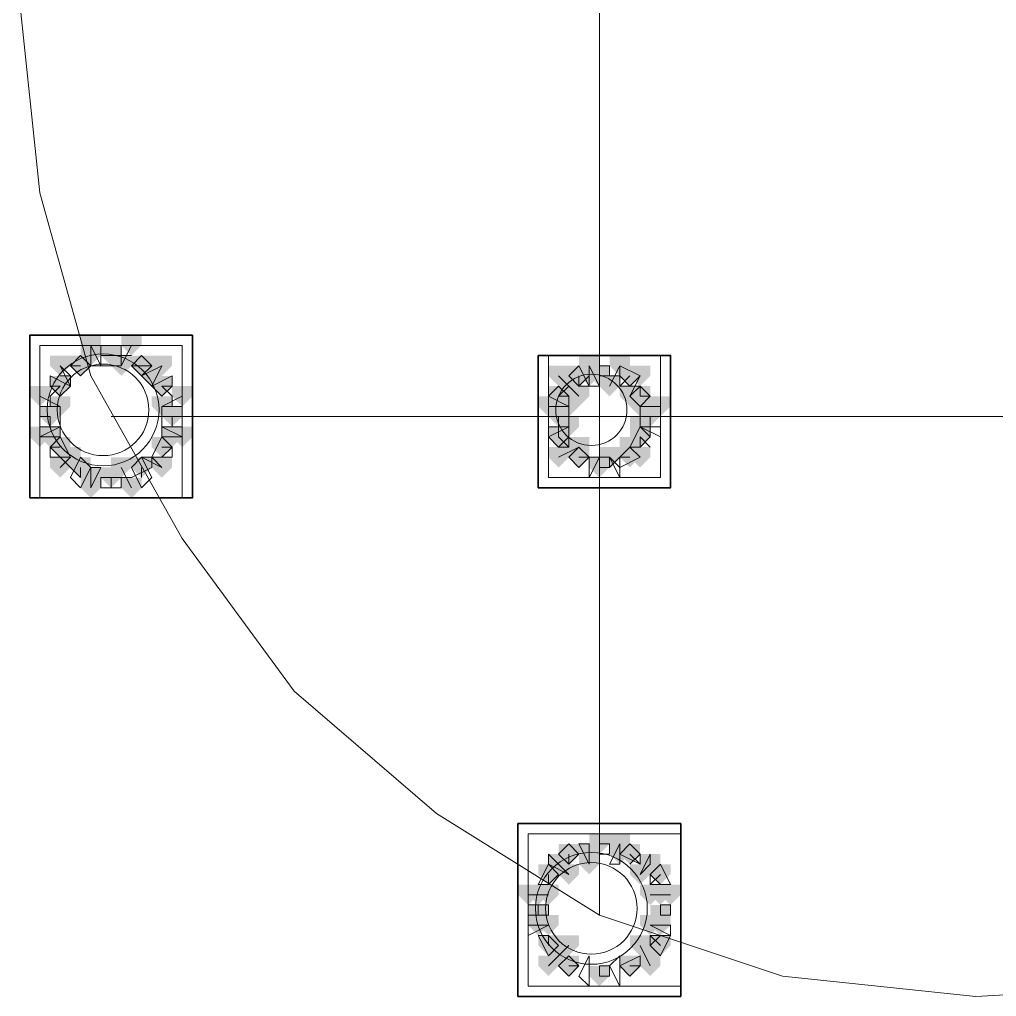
# Model space of a CAD drawing. Header units: millimetres. Extents: x 2315 to 4619, y 1334 to 1897.
# Drawn here: x 4194.02 to 4199.89, y 1548.72 to 1554.59 of the extents above; entities that cross this region are included whole.
import ezdxf

# ---------------------------------------------------------------- set-up
doc = ezdxf.new("R2010")
doc.units = ezdxf.units.MM
for name, color, linetype, true_color in [('PDF_10', 7, 'Continuous', 0x00b85c), ('PDF_AXIS', 7, 'Continuous', 0x00b85c), ('PDF_柱构件', 7, 'Continuous', 0x00b85c), ('PDF_转运站初步方案', 7, 'Continuous', 0x00b85c)]:
    doc.layers.add(name, color=color, linetype=linetype, true_color=true_color)
doc.layers.add('PDF_中心线层', color=1, linetype='Continuous')
doc.layers.add('PDF_粗实线层', color=7, linetype='Continuous')

msp = doc.modelspace()

# ---------------------------------------------------------------- hatches: boundary and pattern name
at = {"layer": 'PDF_10', "transparency": 33554559}
for points in [[(4194.5724, 1552.6298), (4194.5113, 1552.6298), (4194.5113, 1552.5687), (4194.5724, 1552.5076), (4194.6335, 1552.5687), (4194.6335, 1552.6298)], [(4194.5724, 1552.6298), (4194.5113, 1552.6298), (4194.5113, 1552.5687), (4194.5724, 1552.5076), (4194.6335, 1552.5687), (4194.6335, 1552.6298)], [(4194.5724, 1552.6298), (4194.5113, 1552.6298), (4194.5113, 1552.5687), (4194.5724, 1552.5076), (4194.6335, 1552.5687), (4194.6335, 1552.6298)], [(4194.3891, 1552.5687), (4194.3281, 1552.5687), (4194.3281, 1552.5076), (4194.3891, 1552.4466), (4194.4502, 1552.5076), (4194.4502, 1552.5687)], [(4194.3891, 1552.5687), (4194.3281, 1552.5687), (4194.3281, 1552.5076), (4194.3891, 1552.4466), (4194.4502, 1552.5076), (4194.4502, 1552.5687)], [(4194.3891, 1552.5687), (4194.3281, 1552.5687), (4194.3281, 1552.5076), (4194.3891, 1552.4466), (4194.4502, 1552.5076), (4194.4502, 1552.5687)], [(4194.7556, 1552.5687), (4194.6946, 1552.5687), (4194.6946, 1552.5076), (4194.7556, 1552.4466), (4194.8167, 1552.5076), (4194.8167, 1552.5687)], [(4194.7556, 1552.5687), (4194.6946, 1552.5687), (4194.6946, 1552.5076), (4194.7556, 1552.4466), (4194.8167, 1552.5076), (4194.8167, 1552.5687)], [(4194.7556, 1552.5687), (4194.6946, 1552.5687), (4194.6946, 1552.5076), (4194.7556, 1552.4466), (4194.8167, 1552.5076), (4194.8167, 1552.5687)], [(4197.3821, 1552.5076), (4197.321, 1552.5076), (4197.321, 1552.4466), (4197.3821, 1552.3855), (4197.4432, 1552.4466), (4197.4432, 1552.5076)], [(4197.3821, 1552.5076), (4197.321, 1552.5076), (4197.321, 1552.4466), (4197.3821, 1552.3855), (4197.4432, 1552.4466), (4197.4432, 1552.5076)], [(4197.5043, 1552.5076), (4197.4432, 1552.5076), (4197.4432, 1552.4466), (4197.5043, 1552.3855), (4197.5654, 1552.4466), (4197.5654, 1552.5076)], [(4197.5043, 1552.5076), (4197.4432, 1552.5076), (4197.4432, 1552.4466), (4197.5043, 1552.3855), (4197.5654, 1552.4466), (4197.5654, 1552.5076)], [(4197.6875, 1552.5076), (4197.6264, 1552.5076), (4197.6264, 1552.4466), (4197.6875, 1552.3855), (4197.7486, 1552.4466), (4197.7486, 1552.5076)], [(4197.6875, 1552.5076), (4197.6264, 1552.5076), (4197.6264, 1552.4466), (4197.6875, 1552.3855), (4197.7486, 1552.4466), (4197.7486, 1552.5076)], [(4194.267, 1552.4466), (4194.2059, 1552.4466), (4194.2059, 1552.3855), (4194.267, 1552.3244), (4194.3281, 1552.3855), (4194.3281, 1552.4466)], [(4194.267, 1552.4466), (4194.2059, 1552.4466), (4194.2059, 1552.3855), (4194.267, 1552.3244), (4194.3281, 1552.3855), (4194.3281, 1552.4466)], [(4194.8778, 1552.4466), (4194.8167, 1552.4466), (4194.8167, 1552.3855), (4194.8778, 1552.3244), (4194.9389, 1552.3855), (4194.9389, 1552.4466)], [(4194.8778, 1552.4466), (4194.8167, 1552.4466), (4194.8167, 1552.3855), (4194.8778, 1552.3244), (4194.9389, 1552.3855), (4194.9389, 1552.4466)], [(4197.26, 1552.3855), (4197.1989, 1552.3855), (4197.1989, 1552.3244), (4197.26, 1552.2633), (4197.321, 1552.3244), (4197.321, 1552.3855)], [(4197.26, 1552.3855), (4197.1989, 1552.3855), (4197.1989, 1552.3244), (4197.26, 1552.2633), (4197.321, 1552.3244), (4197.321, 1552.3855)], [(4197.7486, 1552.3855), (4197.6875, 1552.3855), (4197.6875, 1552.3244), (4197.7486, 1552.2633), (4197.8097, 1552.3244), (4197.8097, 1552.3855)], [(4197.7486, 1552.3855), (4197.6875, 1552.3855), (4197.6875, 1552.3244), (4197.7486, 1552.2633), (4197.8097, 1552.3244), (4197.8097, 1552.3855)], [(4194.2059, 1552.2633), (4194.1448, 1552.2633), (4194.1448, 1552.2022), (4194.2059, 1552.1412), (4194.267, 1552.2022), (4194.267, 1552.2633)], [(4194.2059, 1552.2633), (4194.1448, 1552.2633), (4194.1448, 1552.2022), (4194.2059, 1552.1412), (4194.267, 1552.2022), (4194.267, 1552.2633)], [(4194.9389, 1552.2633), (4194.8778, 1552.2633), (4194.8778, 1552.2022), (4194.9389, 1552.1412), (4195, 1552.2022), (4195, 1552.2633)], [(4194.9389, 1552.2633), (4194.8778, 1552.2633), (4194.8778, 1552.2022), (4194.9389, 1552.1412), (4195, 1552.2022), (4195, 1552.2633)], [(4194.9389, 1552.2633), (4194.8778, 1552.2633), (4194.8778, 1552.2022), (4194.9389, 1552.1412), (4195, 1552.2022), (4195, 1552.2633)], [(4197.26, 1552.2633), (4197.1989, 1552.2633), (4197.1989, 1552.2022), (4197.26, 1552.1412), (4197.321, 1552.2022), (4197.321, 1552.2633)], [(4197.26, 1552.2633), (4197.1989, 1552.2633), (4197.1989, 1552.2022), (4197.26, 1552.1412), (4197.321, 1552.2022), (4197.321, 1552.2633)], [(4197.8097, 1552.2633), (4197.7486, 1552.2633), (4197.7486, 1552.2022), (4197.8097, 1552.1412), (4197.8708, 1552.2022), (4197.8708, 1552.2633)], [(4197.8097, 1552.2633), (4197.7486, 1552.2633), (4197.7486, 1552.2022), (4197.8097, 1552.1412), (4197.8708, 1552.2022), (4197.8708, 1552.2633)], [(4197.26, 1552.1412), (4197.1989, 1552.1412), (4197.1989, 1552.0801), (4197.26, 1552.019), (4197.321, 1552.0801), (4197.321, 1552.1412)], [(4197.26, 1552.1412), (4197.1989, 1552.1412), (4197.1989, 1552.0801), (4197.26, 1552.019), (4197.321, 1552.0801), (4197.321, 1552.1412)], [(4197.7486, 1552.1412), (4197.6875, 1552.1412), (4197.6875, 1552.0801), (4197.7486, 1552.019), (4197.8097, 1552.0801), (4197.8097, 1552.1412)], [(4197.7486, 1552.1412), (4197.6875, 1552.1412), (4197.6875, 1552.0801), (4197.7486, 1552.019), (4197.8097, 1552.0801), (4197.8097, 1552.1412)], [(4194.267, 1552.0801), (4194.2059, 1552.0801), (4194.2059, 1552.019), (4194.267, 1551.9579), (4194.3281, 1552.019), (4194.3281, 1552.0801)], [(4194.267, 1552.0801), (4194.2059, 1552.0801), (4194.2059, 1552.019), (4194.267, 1551.9579), (4194.3281, 1552.019), (4194.3281, 1552.0801)], [(4194.8778, 1552.0801), (4194.8167, 1552.0801), (4194.8167, 1552.019), (4194.8778, 1551.9579), (4194.9389, 1552.019), (4194.9389, 1552.0801)], [(4194.8778, 1552.0801), (4194.8167, 1552.0801), (4194.8167, 1552.019), (4194.8778, 1551.9579), (4194.9389, 1552.019), (4194.9389, 1552.0801)], [(4197.3821, 1552.019), (4197.321, 1552.019), (4197.321, 1551.9579), (4197.3821, 1551.8968), (4197.4432, 1551.9579), (4197.4432, 1552.019)], [(4197.3821, 1552.019), (4197.321, 1552.019), (4197.321, 1551.9579), (4197.3821, 1551.8968), (4197.4432, 1551.9579), (4197.4432, 1552.019)], [(4197.3821, 1552.019), (4197.321, 1552.019), (4197.321, 1551.9579), (4197.3821, 1551.8968), (4197.4432, 1551.9579), (4197.4432, 1552.019)], [(4197.6875, 1552.019), (4197.6264, 1552.019), (4197.6264, 1551.9579), (4197.6875, 1551.8968), (4197.7486, 1551.9579), (4197.7486, 1552.019)], [(4197.6875, 1552.019), (4197.6264, 1552.019), (4197.6264, 1551.9579), (4197.6875, 1551.8968), (4197.7486, 1551.9579), (4197.7486, 1552.019)], [(4194.3891, 1551.9579), (4194.3281, 1551.9579), (4194.3281, 1551.8968), (4194.3891, 1551.8357), (4194.4502, 1551.8968), (4194.4502, 1551.9579)], [(4194.3891, 1551.9579), (4194.3281, 1551.9579), (4194.3281, 1551.8968), (4194.3891, 1551.8357), (4194.4502, 1551.8968), (4194.4502, 1551.9579)], [(4194.7556, 1551.9579), (4194.6946, 1551.9579), (4194.6946, 1551.8968), (4194.7556, 1551.8357), (4194.8167, 1551.8968), (4194.8167, 1551.9579)], [(4194.7556, 1551.9579), (4194.6946, 1551.9579), (4194.6946, 1551.8968), (4194.7556, 1551.8357), (4194.8167, 1551.8968), (4194.8167, 1551.9579)], [(4197.5043, 1551.9579), (4197.4432, 1551.9579), (4197.4432, 1551.8968), (4197.5043, 1551.8357), (4197.5654, 1551.8968), (4197.5654, 1551.9579)], [(4197.5043, 1551.9579), (4197.4432, 1551.9579), (4197.4432, 1551.8968), (4197.5043, 1551.8357), (4197.5654, 1551.8968), (4197.5654, 1551.9579)], [(4194.5724, 1551.8968), (4194.5113, 1551.8968), (4194.5113, 1551.8357), (4194.5724, 1551.7747), (4194.6335, 1551.8357), (4194.6335, 1551.8968)], [(4194.5724, 1551.8968), (4194.5113, 1551.8968), (4194.5113, 1551.8357), (4194.5724, 1551.7747), (4194.6335, 1551.8357), (4194.6335, 1551.8968)], [(4197.5043, 1549.6979), (4197.4432, 1549.6979), (4197.4432, 1549.6368), (4197.5043, 1549.5757), (4197.5654, 1549.6368), (4197.5654, 1549.6979)], [(4197.5043, 1549.6979), (4197.4432, 1549.6979), (4197.4432, 1549.6368), (4197.5043, 1549.5757), (4197.5654, 1549.6368), (4197.5654, 1549.6979)], [(4197.321, 1549.6368), (4197.26, 1549.6368), (4197.26, 1549.5757), (4197.321, 1549.5147), (4197.3821, 1549.5757), (4197.3821, 1549.6368)], [(4197.321, 1549.6368), (4197.26, 1549.6368), (4197.26, 1549.5757), (4197.321, 1549.5147), (4197.3821, 1549.5757), (4197.3821, 1549.6368)], [(4197.6875, 1549.6368), (4197.6264, 1549.6368), (4197.6264, 1549.5757), (4197.6875, 1549.5147), (4197.7486, 1549.5757), (4197.7486, 1549.6368)], [(4197.6875, 1549.6368), (4197.6264, 1549.6368), (4197.6264, 1549.5757), (4197.6875, 1549.5147), (4197.7486, 1549.5757), (4197.7486, 1549.6368)], [(4197.1989, 1549.5147), (4197.1378, 1549.5147), (4197.1378, 1549.4536), (4197.1989, 1549.3925), (4197.26, 1549.4536), (4197.26, 1549.5147)], [(4197.1989, 1549.5147), (4197.1378, 1549.5147), (4197.1378, 1549.4536), (4197.1989, 1549.3925), (4197.26, 1549.4536), (4197.26, 1549.5147)], [(4197.8708, 1549.5147), (4197.8097, 1549.5147), (4197.8097, 1549.4536), (4197.8708, 1549.3925), (4197.9318, 1549.4536), (4197.9318, 1549.5147)], [(4197.8708, 1549.5147), (4197.8097, 1549.5147), (4197.8097, 1549.4536), (4197.8708, 1549.3925), (4197.9318, 1549.4536), (4197.9318, 1549.5147)], [(4197.1378, 1549.2703), (4197.0767, 1549.2703), (4197.0767, 1549.2093), (4197.1378, 1549.1482), (4197.1989, 1549.2093), (4197.1989, 1549.2703)], [(4197.1378, 1549.2703), (4197.0767, 1549.2703), (4197.0767, 1549.2093), (4197.1378, 1549.1482), (4197.1989, 1549.2093), (4197.1989, 1549.2703)], [(4197.8708, 1549.2703), (4197.8097, 1549.2703), (4197.8097, 1549.2093), (4197.8708, 1549.1482), (4197.9318, 1549.2093), (4197.9318, 1549.2703)], [(4197.8708, 1549.2703), (4197.8097, 1549.2703), (4197.8097, 1549.2093), (4197.8708, 1549.1482), (4197.9318, 1549.2093), (4197.9318, 1549.2703)], [(4197.1989, 1549.0871), (4197.1378, 1549.0871), (4197.1378, 1549.026), (4197.1989, 1548.9649), (4197.26, 1549.026), (4197.26, 1549.0871)], [(4197.1989, 1549.0871), (4197.1378, 1549.0871), (4197.1378, 1549.026), (4197.1989, 1548.9649), (4197.26, 1549.026), (4197.26, 1549.0871)], [(4197.8708, 1549.0871), (4197.8097, 1549.0871), (4197.8097, 1549.026), (4197.8708, 1548.9649), (4197.9318, 1549.026), (4197.9318, 1549.0871)], [(4197.8708, 1549.0871), (4197.8097, 1549.0871), (4197.8097, 1549.026), (4197.8708, 1548.9649), (4197.9318, 1549.026), (4197.9318, 1549.0871)], [(4197.321, 1548.9649), (4197.26, 1548.9649), (4197.26, 1548.9039), (4197.321, 1548.8428), (4197.3821, 1548.9039), (4197.3821, 1548.9649)], [(4197.321, 1548.9649), (4197.26, 1548.9649), (4197.26, 1548.9039), (4197.321, 1548.8428), (4197.3821, 1548.9039), (4197.3821, 1548.9649)], [(4197.321, 1548.9649), (4197.26, 1548.9649), (4197.26, 1548.9039), (4197.321, 1548.8428), (4197.3821, 1548.9039), (4197.3821, 1548.9649)], [(4197.6875, 1548.9649), (4197.6264, 1548.9649), (4197.6264, 1548.9039), (4197.6875, 1548.8428), (4197.7486, 1548.9039), (4197.7486, 1548.9649)], [(4197.6875, 1548.9649), (4197.6264, 1548.9649), (4197.6264, 1548.9039), (4197.6875, 1548.8428), (4197.7486, 1548.9039), (4197.7486, 1548.9649)], [(4197.5043, 1548.9039), (4197.4432, 1548.9039), (4197.4432, 1548.8428), (4197.5043, 1548.7817), (4197.5654, 1548.8428), (4197.5654, 1548.9039)], [(4197.5043, 1548.9039), (4197.4432, 1548.9039), (4197.4432, 1548.8428), (4197.5043, 1548.7817), (4197.5654, 1548.8428), (4197.5654, 1548.9039)]]:
    msp.add_hatch(color=256, dxfattribs=at).paths.add_polyline_path(points)
at = {"layer": 'PDF_柱构件', "transparency": 33554559}
for points in [[(4194.4502, 1552.6909), (4194.3891, 1552.6909), (4194.3891, 1552.6298), (4194.4502, 1552.5687), (4194.5113, 1552.6298), (4194.5113, 1552.6909)], [(4194.6946, 1552.6909), (4194.6335, 1552.6909), (4194.6335, 1552.6298), (4194.6946, 1552.5687), (4194.7556, 1552.6298), (4194.7556, 1552.6909)], [(4194.4502, 1552.6298), (4194.3891, 1552.6298), (4194.3891, 1552.5687), (4194.4502, 1552.5076), (4194.5113, 1552.5687), (4194.5113, 1552.6298)], [(4194.267, 1552.5687), (4194.2059, 1552.5687), (4194.2059, 1552.5076), (4194.267, 1552.4466), (4194.3281, 1552.5076), (4194.3281, 1552.5687)], [(4194.6335, 1552.5687), (4194.5724, 1552.5687), (4194.5724, 1552.5076), (4194.6335, 1552.4466), (4194.6946, 1552.5076), (4194.6946, 1552.5687)], [(4194.8778, 1552.5687), (4194.8167, 1552.5687), (4194.8167, 1552.5076), (4194.8778, 1552.4466), (4194.9389, 1552.5076), (4194.9389, 1552.5687)], [(4197.4432, 1552.5687), (4197.3821, 1552.5687), (4197.3821, 1552.5076), (4197.4432, 1552.4466), (4197.5043, 1552.5076), (4197.5043, 1552.5687)], [(4197.6264, 1552.5687), (4197.5654, 1552.5687), (4197.5654, 1552.5076), (4197.6264, 1552.4466), (4197.6875, 1552.5076), (4197.6875, 1552.5687)], [(4194.8167, 1552.5076), (4194.7556, 1552.5076), (4194.7556, 1552.4466), (4194.8167, 1552.3855), (4194.8778, 1552.4466), (4194.8778, 1552.5076)], [(4197.26, 1552.5076), (4197.1989, 1552.5076), (4197.1989, 1552.4466), (4197.26, 1552.3855), (4197.321, 1552.4466), (4197.321, 1552.5076)], [(4197.4432, 1552.5076), (4197.3821, 1552.5076), (4197.3821, 1552.4466), (4197.4432, 1552.3855), (4197.5043, 1552.4466), (4197.5043, 1552.5076)], [(4197.7486, 1552.5076), (4197.6875, 1552.5076), (4197.6875, 1552.4466), (4197.7486, 1552.3855), (4197.8097, 1552.4466), (4197.8097, 1552.5076)], [(4197.321, 1552.4466), (4197.26, 1552.4466), (4197.26, 1552.3855), (4197.321, 1552.3244), (4197.3821, 1552.3855), (4197.3821, 1552.4466)], [(4197.5654, 1552.4466), (4197.5043, 1552.4466), (4197.5043, 1552.3855), (4197.5654, 1552.3244), (4197.6264, 1552.3855), (4197.6264, 1552.4466)], [(4194.1448, 1552.3855), (4194.0837, 1552.3855), (4194.0837, 1552.3244), (4194.1448, 1552.2633), (4194.2059, 1552.3244), (4194.2059, 1552.3855)], [(4195, 1552.3855), (4194.9389, 1552.3855), (4194.9389, 1552.3244), (4195, 1552.2633), (4195.061, 1552.3244), (4195.061, 1552.3855)], [(4197.3821, 1552.3855), (4197.321, 1552.3855), (4197.321, 1552.3244), (4197.3821, 1552.2633), (4197.4432, 1552.3244), (4197.4432, 1552.3855)], [(4197.6875, 1552.3855), (4197.6264, 1552.3855), (4197.6264, 1552.3244), (4197.6875, 1552.2633), (4197.7486, 1552.3244), (4197.7486, 1552.3855)], [(4194.267, 1552.3244), (4194.2059, 1552.3244), (4194.2059, 1552.2633), (4194.267, 1552.2022), (4194.3281, 1552.2633), (4194.3281, 1552.3244)], [(4194.8778, 1552.3244), (4194.8167, 1552.3244), (4194.8167, 1552.2633), (4194.8778, 1552.2022), (4194.9389, 1552.2633), (4194.9389, 1552.3244)], [(4197.1989, 1552.3244), (4197.1378, 1552.3244), (4197.1378, 1552.2633), (4197.1989, 1552.2022), (4197.26, 1552.2633), (4197.26, 1552.3244)], [(4197.26, 1552.3244), (4197.1989, 1552.3244), (4197.1989, 1552.2633), (4197.26, 1552.2022), (4197.321, 1552.2633), (4197.321, 1552.3244)], [(4197.321, 1552.3244), (4197.26, 1552.3244), (4197.26, 1552.2633), (4197.321, 1552.2022), (4197.3821, 1552.2633), (4197.3821, 1552.3244)], [(4197.7486, 1552.3244), (4197.6875, 1552.3244), (4197.6875, 1552.2633), (4197.7486, 1552.2022), (4197.8097, 1552.2633), (4197.8097, 1552.3244)], [(4197.8097, 1552.3244), (4197.7486, 1552.3244), (4197.7486, 1552.2633), (4197.8097, 1552.2022), (4197.8708, 1552.2633), (4197.8708, 1552.3244)], [(4197.8708, 1552.3244), (4197.8097, 1552.3244), (4197.8097, 1552.2633), (4197.8708, 1552.2022), (4197.9318, 1552.2633), (4197.9318, 1552.3244)], [(4197.321, 1552.2022), (4197.26, 1552.2022), (4197.26, 1552.1412), (4197.321, 1552.0801), (4197.3821, 1552.1412), (4197.3821, 1552.2022)], [(4197.7486, 1552.2022), (4197.6875, 1552.2022), (4197.6875, 1552.1412), (4197.7486, 1552.0801), (4197.8097, 1552.1412), (4197.8097, 1552.2022)], [(4194.1448, 1552.1412), (4194.0837, 1552.1412), (4194.0837, 1552.0801), (4194.1448, 1552.019), (4194.2059, 1552.0801), (4194.2059, 1552.1412)], [(4194.2059, 1552.1412), (4194.1448, 1552.1412), (4194.1448, 1552.0801), (4194.2059, 1552.019), (4194.267, 1552.0801), (4194.267, 1552.1412)], [(4194.9389, 1552.1412), (4194.8778, 1552.1412), (4194.8778, 1552.0801), (4194.9389, 1552.019), (4195, 1552.0801), (4195, 1552.1412)], [(4195, 1552.1412), (4194.9389, 1552.1412), (4194.9389, 1552.0801), (4195, 1552.019), (4195.061, 1552.0801), (4195.061, 1552.1412)], [(4197.321, 1552.0801), (4197.26, 1552.0801), (4197.26, 1552.019), (4197.321, 1551.9579), (4197.3821, 1552.019), (4197.3821, 1552.0801)], [(4197.3821, 1552.0801), (4197.321, 1552.0801), (4197.321, 1552.019), (4197.3821, 1551.9579), (4197.4432, 1552.019), (4197.4432, 1552.0801)], [(4197.6875, 1552.0801), (4197.6264, 1552.0801), (4197.6264, 1552.019), (4197.6875, 1551.9579), (4197.7486, 1552.019), (4197.7486, 1552.0801)], [(4194.3281, 1552.019), (4194.267, 1552.019), (4194.267, 1551.9579), (4194.3281, 1551.8968), (4194.3891, 1551.9579), (4194.3891, 1552.019)], [(4197.26, 1552.019), (4197.1989, 1552.019), (4197.1989, 1551.9579), (4197.26, 1551.8968), (4197.321, 1551.9579), (4197.321, 1552.019)], [(4197.5654, 1552.019), (4197.5043, 1552.019), (4197.5043, 1551.9579), (4197.5654, 1551.8968), (4197.6264, 1551.9579), (4197.6264, 1552.019)], [(4197.7486, 1552.019), (4197.6875, 1552.019), (4197.6875, 1551.9579), (4197.7486, 1551.8968), (4197.8097, 1551.9579), (4197.8097, 1552.019)], [(4194.267, 1551.9579), (4194.2059, 1551.9579), (4194.2059, 1551.8968), (4194.267, 1551.8357), (4194.3281, 1551.8968), (4194.3281, 1551.9579)], [(4194.6335, 1551.9579), (4194.5724, 1551.9579), (4194.5724, 1551.8968), (4194.6335, 1551.8357), (4194.6946, 1551.8968), (4194.6946, 1551.9579)], [(4194.8778, 1551.9579), (4194.8167, 1551.9579), (4194.8167, 1551.8968), (4194.8778, 1551.8357), (4194.9389, 1551.8968), (4194.9389, 1551.9579)], [(4194.4502, 1551.8968), (4194.3891, 1551.8968), (4194.3891, 1551.8357), (4194.4502, 1551.7747), (4194.5113, 1551.8357), (4194.5113, 1551.8968)], [(4194.4502, 1551.8357), (4194.3891, 1551.8357), (4194.3891, 1551.7747), (4194.4502, 1551.7136), (4194.5113, 1551.7747), (4194.5113, 1551.8357)], [(4194.6946, 1551.8357), (4194.6335, 1551.8357), (4194.6335, 1551.7747), (4194.6946, 1551.7136), (4194.7556, 1551.7747), (4194.7556, 1551.8357)], [(4197.6264, 1549.6979), (4197.5654, 1549.6979), (4197.5654, 1549.6368), (4197.6264, 1549.5757), (4197.6875, 1549.6368), (4197.6875, 1549.6979)], [(4197.4432, 1549.6368), (4197.3821, 1549.6368), (4197.3821, 1549.5757), (4197.4432, 1549.5147), (4197.5043, 1549.5757), (4197.5043, 1549.6368)], [(4197.6264, 1549.6368), (4197.5654, 1549.6368), (4197.5654, 1549.5757), (4197.6264, 1549.5147), (4197.6875, 1549.5757), (4197.6875, 1549.6368)], [(4197.26, 1549.5757), (4197.1989, 1549.5757), (4197.1989, 1549.5147), (4197.26, 1549.4536), (4197.321, 1549.5147), (4197.321, 1549.5757)], [(4197.4432, 1549.5757), (4197.3821, 1549.5757), (4197.3821, 1549.5147), (4197.4432, 1549.4536), (4197.5043, 1549.5147), (4197.5043, 1549.5757)], [(4197.8097, 1549.5757), (4197.7486, 1549.5757), (4197.7486, 1549.5147), (4197.8097, 1549.4536), (4197.8708, 1549.5147), (4197.8708, 1549.5757)], [(4197.321, 1549.5147), (4197.26, 1549.5147), (4197.26, 1549.4536), (4197.321, 1549.3925), (4197.3821, 1549.4536), (4197.3821, 1549.5147)], [(4197.7486, 1549.5147), (4197.6875, 1549.5147), (4197.6875, 1549.4536), (4197.7486, 1549.3925), (4197.8097, 1549.4536), (4197.8097, 1549.5147)], [(4197.0767, 1549.3925), (4197.0156, 1549.3925), (4197.0156, 1549.3314), (4197.0767, 1549.2703), (4197.1378, 1549.3314), (4197.1378, 1549.3925)], [(4197.1378, 1549.3925), (4197.0767, 1549.3925), (4197.0767, 1549.3314), (4197.1378, 1549.2703), (4197.1989, 1549.3314), (4197.1989, 1549.3925)], [(4197.1989, 1549.3925), (4197.1378, 1549.3925), (4197.1378, 1549.3314), (4197.1989, 1549.2703), (4197.26, 1549.3314), (4197.26, 1549.3925)], [(4197.8097, 1549.3925), (4197.7486, 1549.3925), (4197.7486, 1549.3314), (4197.8097, 1549.2703), (4197.8708, 1549.3314), (4197.8708, 1549.3925)], [(4197.8708, 1549.3925), (4197.8097, 1549.3925), (4197.8097, 1549.3314), (4197.8708, 1549.2703), (4197.9318, 1549.3314), (4197.9318, 1549.3925)], [(4197.9318, 1549.3925), (4197.8708, 1549.3925), (4197.8708, 1549.3314), (4197.9318, 1549.2703), (4197.9929, 1549.3314), (4197.9929, 1549.3925)], [(4197.1378, 1549.2093), (4197.0767, 1549.2093), (4197.0767, 1549.1482), (4197.1378, 1549.0871), (4197.1989, 1549.1482), (4197.1989, 1549.2093)], [(4197.1989, 1549.2093), (4197.1378, 1549.2093), (4197.1378, 1549.1482), (4197.1989, 1549.0871), (4197.26, 1549.1482), (4197.26, 1549.2093)], [(4197.8097, 1549.2093), (4197.7486, 1549.2093), (4197.7486, 1549.1482), (4197.8097, 1549.0871), (4197.8708, 1549.1482), (4197.8708, 1549.2093)], [(4197.8708, 1549.2093), (4197.8097, 1549.2093), (4197.8097, 1549.1482), (4197.8708, 1549.0871), (4197.9318, 1549.1482), (4197.9318, 1549.2093)], [(4197.321, 1549.0871), (4197.26, 1549.0871), (4197.26, 1549.026), (4197.321, 1548.9649), (4197.3821, 1549.026), (4197.3821, 1549.0871)], [(4197.7486, 1549.0871), (4197.6875, 1549.0871), (4197.6875, 1549.026), (4197.7486, 1548.9649), (4197.8097, 1549.026), (4197.8097, 1549.0871)], [(4197.26, 1549.026), (4197.1989, 1549.026), (4197.1989, 1548.9649), (4197.26, 1548.9039), (4197.321, 1548.9649), (4197.321, 1549.026)], [(4197.8097, 1549.026), (4197.7486, 1549.026), (4197.7486, 1548.9649), (4197.8097, 1548.9039), (4197.8708, 1548.9649), (4197.8708, 1549.026)], [(4197.1989, 1548.9649), (4197.1378, 1548.9649), (4197.1378, 1548.9039), (4197.1989, 1548.8428), (4197.26, 1548.9039), (4197.26, 1548.9649)], [(4197.8097, 1548.9649), (4197.7486, 1548.9649), (4197.7486, 1548.9039), (4197.8097, 1548.8428), (4197.8708, 1548.9039), (4197.8708, 1548.9649)]]:
    msp.add_hatch(color=256, dxfattribs=at).paths.add_polyline_path(points)
at = {"layer": 'PDF_转运站初步方案', "transparency": 33554559}
for points in [[(4194.5724, 1552.6298), (4194.5113, 1552.6298), (4194.5113, 1552.5687), (4194.5724, 1552.5076), (4194.6335, 1552.5687), (4194.6335, 1552.6298)], [(4194.5724, 1552.6298), (4194.5113, 1552.6298), (4194.5113, 1552.5687), (4194.5724, 1552.5076), (4194.6335, 1552.5687), (4194.6335, 1552.6298)], [(4194.3891, 1552.5687), (4194.3281, 1552.5687), (4194.3281, 1552.5076), (4194.3891, 1552.4466), (4194.4502, 1552.5076), (4194.4502, 1552.5687)], [(4194.3891, 1552.5687), (4194.3281, 1552.5687), (4194.3281, 1552.5076), (4194.3891, 1552.4466), (4194.4502, 1552.5076), (4194.4502, 1552.5687)], [(4194.7556, 1552.5687), (4194.6946, 1552.5687), (4194.6946, 1552.5076), (4194.7556, 1552.4466), (4194.8167, 1552.5076), (4194.8167, 1552.5687)], [(4194.7556, 1552.5687), (4194.6946, 1552.5687), (4194.6946, 1552.5076), (4194.7556, 1552.4466), (4194.8167, 1552.5076), (4194.8167, 1552.5687)], [(4197.3821, 1552.5076), (4197.321, 1552.5076), (4197.321, 1552.4466), (4197.3821, 1552.3855), (4197.4432, 1552.4466), (4197.4432, 1552.5076)], [(4197.3821, 1552.5076), (4197.321, 1552.5076), (4197.321, 1552.4466), (4197.3821, 1552.3855), (4197.4432, 1552.4466), (4197.4432, 1552.5076)], [(4197.5043, 1552.5076), (4197.4432, 1552.5076), (4197.4432, 1552.4466), (4197.5043, 1552.3855), (4197.5654, 1552.4466), (4197.5654, 1552.5076)], [(4197.5043, 1552.5076), (4197.4432, 1552.5076), (4197.4432, 1552.4466), (4197.5043, 1552.3855), (4197.5654, 1552.4466), (4197.5654, 1552.5076)], [(4197.6875, 1552.5076), (4197.6264, 1552.5076), (4197.6264, 1552.4466), (4197.6875, 1552.3855), (4197.7486, 1552.4466), (4197.7486, 1552.5076)], [(4197.6875, 1552.5076), (4197.6264, 1552.5076), (4197.6264, 1552.4466), (4197.6875, 1552.3855), (4197.7486, 1552.4466), (4197.7486, 1552.5076)], [(4194.267, 1552.4466), (4194.2059, 1552.4466), (4194.2059, 1552.3855), (4194.267, 1552.3244), (4194.3281, 1552.3855), (4194.3281, 1552.4466)], [(4194.267, 1552.4466), (4194.2059, 1552.4466), (4194.2059, 1552.3855), (4194.267, 1552.3244), (4194.3281, 1552.3855), (4194.3281, 1552.4466)], [(4194.8778, 1552.4466), (4194.8167, 1552.4466), (4194.8167, 1552.3855), (4194.8778, 1552.3244), (4194.9389, 1552.3855), (4194.9389, 1552.4466)], [(4194.8778, 1552.4466), (4194.8167, 1552.4466), (4194.8167, 1552.3855), (4194.8778, 1552.3244), (4194.9389, 1552.3855), (4194.9389, 1552.4466)], [(4197.26, 1552.3855), (4197.1989, 1552.3855), (4197.1989, 1552.3244), (4197.26, 1552.2633), (4197.321, 1552.3244), (4197.321, 1552.3855)], [(4197.26, 1552.3855), (4197.1989, 1552.3855), (4197.1989, 1552.3244), (4197.26, 1552.2633), (4197.321, 1552.3244), (4197.321, 1552.3855)], [(4197.7486, 1552.3855), (4197.6875, 1552.3855), (4197.6875, 1552.3244), (4197.7486, 1552.2633), (4197.8097, 1552.3244), (4197.8097, 1552.3855)], [(4197.7486, 1552.3855), (4197.6875, 1552.3855), (4197.6875, 1552.3244), (4197.7486, 1552.2633), (4197.8097, 1552.3244), (4197.8097, 1552.3855)], [(4194.2059, 1552.2633), (4194.1448, 1552.2633), (4194.1448, 1552.2022), (4194.2059, 1552.1412), (4194.267, 1552.2022), (4194.267, 1552.2633)], [(4194.2059, 1552.2633), (4194.1448, 1552.2633), (4194.1448, 1552.2022), (4194.2059, 1552.1412), (4194.267, 1552.2022), (4194.267, 1552.2633)], [(4194.9389, 1552.2633), (4194.8778, 1552.2633), (4194.8778, 1552.2022), (4194.9389, 1552.1412), (4195, 1552.2022), (4195, 1552.2633)], [(4194.9389, 1552.2633), (4194.8778, 1552.2633), (4194.8778, 1552.2022), (4194.9389, 1552.1412), (4195, 1552.2022), (4195, 1552.2633)], [(4197.26, 1552.2633), (4197.1989, 1552.2633), (4197.1989, 1552.2022), (4197.26, 1552.1412), (4197.321, 1552.2022), (4197.321, 1552.2633)], [(4197.26, 1552.2633), (4197.1989, 1552.2633), (4197.1989, 1552.2022), (4197.26, 1552.1412), (4197.321, 1552.2022), (4197.321, 1552.2633)], [(4197.8097, 1552.2633), (4197.7486, 1552.2633), (4197.7486, 1552.2022), (4197.8097, 1552.1412), (4197.8708, 1552.2022), (4197.8708, 1552.2633)], [(4197.8097, 1552.2633), (4197.7486, 1552.2633), (4197.7486, 1552.2022), (4197.8097, 1552.1412), (4197.8708, 1552.2022), (4197.8708, 1552.2633)], [(4197.26, 1552.1412), (4197.1989, 1552.1412), (4197.1989, 1552.0801), (4197.26, 1552.019), (4197.321, 1552.0801), (4197.321, 1552.1412)], [(4197.26, 1552.1412), (4197.1989, 1552.1412), (4197.1989, 1552.0801), (4197.26, 1552.019), (4197.321, 1552.0801), (4197.321, 1552.1412)], [(4197.7486, 1552.1412), (4197.6875, 1552.1412), (4197.6875, 1552.0801), (4197.7486, 1552.019), (4197.8097, 1552.0801), (4197.8097, 1552.1412)], [(4197.7486, 1552.1412), (4197.6875, 1552.1412), (4197.6875, 1552.0801), (4197.7486, 1552.019), (4197.8097, 1552.0801), (4197.8097, 1552.1412)], [(4194.267, 1552.0801), (4194.2059, 1552.0801), (4194.2059, 1552.019), (4194.267, 1551.9579), (4194.3281, 1552.019), (4194.3281, 1552.0801)], [(4194.267, 1552.0801), (4194.2059, 1552.0801), (4194.2059, 1552.019), (4194.267, 1551.9579), (4194.3281, 1552.019), (4194.3281, 1552.0801)], [(4194.8778, 1552.0801), (4194.8167, 1552.0801), (4194.8167, 1552.019), (4194.8778, 1551.9579), (4194.9389, 1552.019), (4194.9389, 1552.0801)], [(4194.8778, 1552.0801), (4194.8167, 1552.0801), (4194.8167, 1552.019), (4194.8778, 1551.9579), (4194.9389, 1552.019), (4194.9389, 1552.0801)], [(4197.3821, 1552.019), (4197.321, 1552.019), (4197.321, 1551.9579), (4197.3821, 1551.8968), (4197.4432, 1551.9579), (4197.4432, 1552.019)], [(4197.3821, 1552.019), (4197.321, 1552.019), (4197.321, 1551.9579), (4197.3821, 1551.8968), (4197.4432, 1551.9579), (4197.4432, 1552.019)], [(4197.6875, 1552.019), (4197.6264, 1552.019), (4197.6264, 1551.9579), (4197.6875, 1551.8968), (4197.7486, 1551.9579), (4197.7486, 1552.019)], [(4197.6875, 1552.019), (4197.6264, 1552.019), (4197.6264, 1551.9579), (4197.6875, 1551.8968), (4197.7486, 1551.9579), (4197.7486, 1552.019)], [(4194.3891, 1551.9579), (4194.3281, 1551.9579), (4194.3281, 1551.8968), (4194.3891, 1551.8357), (4194.4502, 1551.8968), (4194.4502, 1551.9579)], [(4194.3891, 1551.9579), (4194.3281, 1551.9579), (4194.3281, 1551.8968), (4194.3891, 1551.8357), (4194.4502, 1551.8968), (4194.4502, 1551.9579)], [(4194.7556, 1551.9579), (4194.6946, 1551.9579), (4194.6946, 1551.8968), (4194.7556, 1551.8357), (4194.8167, 1551.8968), (4194.8167, 1551.9579)], [(4194.7556, 1551.9579), (4194.6946, 1551.9579), (4194.6946, 1551.8968), (4194.7556, 1551.8357), (4194.8167, 1551.8968), (4194.8167, 1551.9579)], [(4197.5043, 1551.9579), (4197.4432, 1551.9579), (4197.4432, 1551.8968), (4197.5043, 1551.8357), (4197.5654, 1551.8968), (4197.5654, 1551.9579)], [(4197.5043, 1551.9579), (4197.4432, 1551.9579), (4197.4432, 1551.8968), (4197.5043, 1551.8357), (4197.5654, 1551.8968), (4197.5654, 1551.9579)], [(4194.5724, 1551.8968), (4194.5113, 1551.8968), (4194.5113, 1551.8357), (4194.5724, 1551.7747), (4194.6335, 1551.8357), (4194.6335, 1551.8968)], [(4194.5724, 1551.8968), (4194.5113, 1551.8968), (4194.5113, 1551.8357), (4194.5724, 1551.7747), (4194.6335, 1551.8357), (4194.6335, 1551.8968)], [(4197.5043, 1549.6979), (4197.4432, 1549.6979), (4197.4432, 1549.6368), (4197.5043, 1549.5757), (4197.5654, 1549.6368), (4197.5654, 1549.6979)], [(4197.5043, 1549.6979), (4197.4432, 1549.6979), (4197.4432, 1549.6368), (4197.5043, 1549.5757), (4197.5654, 1549.6368), (4197.5654, 1549.6979)], [(4197.321, 1549.6368), (4197.26, 1549.6368), (4197.26, 1549.5757), (4197.321, 1549.5147), (4197.3821, 1549.5757), (4197.3821, 1549.6368)], [(4197.321, 1549.6368), (4197.26, 1549.6368), (4197.26, 1549.5757), (4197.321, 1549.5147), (4197.3821, 1549.5757), (4197.3821, 1549.6368)], [(4197.6875, 1549.6368), (4197.6264, 1549.6368), (4197.6264, 1549.5757), (4197.6875, 1549.5147), (4197.7486, 1549.5757), (4197.7486, 1549.6368)], [(4197.6875, 1549.6368), (4197.6264, 1549.6368), (4197.6264, 1549.5757), (4197.6875, 1549.5147), (4197.7486, 1549.5757), (4197.7486, 1549.6368)], [(4197.1989, 1549.5147), (4197.1378, 1549.5147), (4197.1378, 1549.4536), (4197.1989, 1549.3925), (4197.26, 1549.4536), (4197.26, 1549.5147)], [(4197.1989, 1549.5147), (4197.1378, 1549.5147), (4197.1378, 1549.4536), (4197.1989, 1549.3925), (4197.26, 1549.4536), (4197.26, 1549.5147)], [(4197.8708, 1549.5147), (4197.8097, 1549.5147), (4197.8097, 1549.4536), (4197.8708, 1549.3925), (4197.9318, 1549.4536), (4197.9318, 1549.5147)], [(4197.8708, 1549.5147), (4197.8097, 1549.5147), (4197.8097, 1549.4536), (4197.8708, 1549.3925), (4197.9318, 1549.4536), (4197.9318, 1549.5147)], [(4197.1378, 1549.2703), (4197.0767, 1549.2703), (4197.0767, 1549.2093), (4197.1378, 1549.1482), (4197.1989, 1549.2093), (4197.1989, 1549.2703)], [(4197.1378, 1549.2703), (4197.0767, 1549.2703), (4197.0767, 1549.2093), (4197.1378, 1549.1482), (4197.1989, 1549.2093), (4197.1989, 1549.2703)], [(4197.8708, 1549.2703), (4197.8097, 1549.2703), (4197.8097, 1549.2093), (4197.8708, 1549.1482), (4197.9318, 1549.2093), (4197.9318, 1549.2703)], [(4197.8708, 1549.2703), (4197.8097, 1549.2703), (4197.8097, 1549.2093), (4197.8708, 1549.1482), (4197.9318, 1549.2093), (4197.9318, 1549.2703)], [(4197.1989, 1549.0871), (4197.1378, 1549.0871), (4197.1378, 1549.026), (4197.1989, 1548.9649), (4197.26, 1549.026), (4197.26, 1549.0871)], [(4197.1989, 1549.0871), (4197.1378, 1549.0871), (4197.1378, 1549.026), (4197.1989, 1548.9649), (4197.26, 1549.026), (4197.26, 1549.0871)], [(4197.8708, 1549.0871), (4197.8097, 1549.0871), (4197.8097, 1549.026), (4197.8708, 1548.9649), (4197.9318, 1549.026), (4197.9318, 1549.0871)], [(4197.8708, 1549.0871), (4197.8097, 1549.0871), (4197.8097, 1549.026), (4197.8708, 1548.9649), (4197.9318, 1549.026), (4197.9318, 1549.0871)], [(4197.321, 1548.9649), (4197.26, 1548.9649), (4197.26, 1548.9039), (4197.321, 1548.8428), (4197.3821, 1548.9039), (4197.3821, 1548.9649)], [(4197.321, 1548.9649), (4197.26, 1548.9649), (4197.26, 1548.9039), (4197.321, 1548.8428), (4197.3821, 1548.9039), (4197.3821, 1548.9649)], [(4197.6875, 1548.9649), (4197.6264, 1548.9649), (4197.6264, 1548.9039), (4197.6875, 1548.8428), (4197.7486, 1548.9039), (4197.7486, 1548.9649)], [(4197.6875, 1548.9649), (4197.6264, 1548.9649), (4197.6264, 1548.9039), (4197.6875, 1548.8428), (4197.7486, 1548.9039), (4197.7486, 1548.9649)], [(4197.5043, 1548.9039), (4197.4432, 1548.9039), (4197.4432, 1548.8428), (4197.5043, 1548.7817), (4197.5654, 1548.8428), (4197.5654, 1548.9039)], [(4197.5043, 1548.9039), (4197.4432, 1548.9039), (4197.4432, 1548.8428), (4197.5043, 1548.7817), (4197.5654, 1548.8428), (4197.5654, 1548.9039)]]:
    msp.add_hatch(color=256, dxfattribs=at).paths.add_polyline_path(points)

# ---------------------------------------------------------------- linework, layer by layer
at = {"layer": 'PDF_10', "lineweight": 18}
for points in [[(4194.6335, 1552.5687), (4194.5113, 1552.5687)], [(4194.3891, 1552.5076), (4194.3281, 1552.5076)], [(4194.8167, 1552.5076), (4194.6946, 1552.5076)], [(4197.5654, 1552.4466), (4197.5043, 1552.4466), (4197.5043, 1552.5076)], [(4197.4432, 1552.4466), (4197.3821, 1552.3855), (4197.3821, 1552.4466)], [(4197.6875, 1552.3855), (4197.6264, 1552.4466)], [(4197.6264, 1552.3855), (4197.6875, 1552.4466)], [(4194.2059, 1552.3855), (4194.267, 1552.3855), (4194.2059, 1552.3244)], [(4194.9389, 1552.3244), (4194.8778, 1552.3855), (4194.9389, 1552.3855)], [(4197.321, 1552.3855), (4197.26, 1552.3244), (4197.321, 1552.3244)], [(4197.8097, 1552.3244), (4197.7486, 1552.3244), (4197.7486, 1552.3855)], [(4194.1448, 1552.2022), (4194.2059, 1552.2022), (4194.2059, 1552.1412)], [(4194.9389, 1552.1412), (4194.9389, 1552.2022)], [(4197.1989, 1552.2022), (4197.26, 1552.2022), (4197.26, 1552.1412)], [(4197.8097, 1552.1412), (4197.8097, 1552.2022), (4197.7486, 1552.2022)], [(4197.26, 1552.0801), (4197.321, 1552.019)], [(4197.321, 1552.0801), (4197.26, 1552.019)], [(4197.7486, 1552.019), (4197.7486, 1552.0801), (4197.8097, 1552.019)], [(4194.267, 1552.019), (4194.2059, 1552.019), (4194.267, 1551.9579)], [(4194.8778, 1551.9579), (4194.9389, 1552.019), (4194.8778, 1552.019)], [(4197.3821, 1551.9579), (4197.4432, 1551.9579)], [(4197.5043, 1551.9579), (4197.5043, 1551.8968), (4197.5654, 1551.8968)], [(4197.6875, 1551.9579), (4197.6264, 1551.9579), (4197.6875, 1551.9579)], [(4194.3281, 1551.8968), (4194.3891, 1551.8357), (4194.3891, 1551.8968)], [(4194.6946, 1551.8357), (4194.8167, 1551.8968)], [(4194.7556, 1551.8968), (4194.7556, 1551.8357)], [(4194.5113, 1551.8357), (4194.6335, 1551.8357)], [(4194.5724, 1551.8357), (4194.5724, 1551.7747)], [(4197.5043, 1549.5757), (4197.5043, 1549.6368), (4197.5654, 1549.6368)], [(4197.321, 1549.5757), (4197.321, 1549.5147), (4197.3821, 1549.5757)], [(4197.6875, 1549.5757), (4197.7486, 1549.5147)], [(4197.6875, 1549.5147), (4197.7486, 1549.5757)], [(4197.1989, 1549.4536), (4197.1989, 1549.3925), (4197.1989, 1549.4536)], [(4197.8097, 1549.4536), (4197.8708, 1549.3925)], [(4197.8097, 1549.3925), (4197.8708, 1549.4536)], [(4197.1989, 1549.2093), (4197.1378, 1549.2093), (4197.1378, 1549.2703)], [(4197.8708, 1549.2703), (4197.8708, 1549.2093), (4197.9318, 1549.2093)], [(4197.1989, 1549.026), (4197.1989, 1549.0871), (4197.1989, 1549.026)], [(4197.8708, 1549.0871), (4197.8097, 1549.026)], [(4197.8097, 1549.0871), (4197.8708, 1549.026)], [(4197.3821, 1548.9039), (4197.321, 1548.9039)], [(4197.5654, 1548.8428), (4197.5043, 1548.8428), (4197.5043, 1548.9039)], [(4197.7486, 1548.9039), (4197.6875, 1548.9039), (4197.7486, 1548.9039)]]:
    msp.add_lwpolyline(points, dxfattribs=at)
at = {"layer": 'PDF_AXIS', "lineweight": 18}
for points in [[(4194.1448, 1551.7136), (4194.1448, 1552.6298), (4195, 1552.6298), (4195, 1551.7136)], [(4197.1989, 1551.8357), (4197.1989, 1552.5687), (4197.8708, 1552.5687), (4197.8708, 1551.8357)], [(4197.9929, 1548.7817), (4197.9929, 1549.6979), (4197.0767, 1549.6979), (4197.0767, 1548.7817)]]:
    msp.add_lwpolyline(points, close=True, dxfattribs=at)
at = {"layer": 'PDF_中心线层', "color": 112, "lineweight": 18, "true_color": 0x00b85c}
for points in [[(4197.5043, 1549.2093), (4197.5043, 1560.1428)], [(4194.0227, 1554.7066), (4194.1448, 1553.546), (4194.4502, 1552.4466), (4195, 1551.4693), (4195.6718, 1550.553), (4196.527, 1549.8201), (4197.5043, 1549.2093), (4198.6037, 1548.8428), (4199.7643, 1548.7206), (4200.8637, 1548.7817), (4201.9632, 1549.026), (4203.0016, 1549.5147), (4203.0627, 1549.5147)], [(4205.5059, 1552.2022), (4194.5724, 1552.2022)]]:
    msp.add_lwpolyline(points, dxfattribs=at)
at = {"layer": 'PDF_柱构件', "lineweight": 18}
for points in [[(4194.4502, 1552.6298), (4194.5113, 1552.5076), (4194.4502, 1552.5076)], [(4194.6335, 1552.5076), (4194.5113, 1552.5076), (4194.5113, 1552.6298), (4194.6335, 1552.6298)], [(4194.6946, 1552.6298), (4194.6335, 1552.5076)], [(4194.4502, 1552.5076), (4194.3891, 1552.4466), (4194.3281, 1552.5076), (4194.3891, 1552.5687)], [(4194.7556, 1552.4466), (4194.6946, 1552.5076), (4194.7556, 1552.5687), (4194.8167, 1552.5076)], [(4194.267, 1552.5076), (4194.3281, 1552.4466), (4194.3281, 1552.3855)], [(4194.8778, 1552.5076), (4194.8167, 1552.3855), (4194.7556, 1552.4466)], [(4197.4432, 1552.3855), (4197.3821, 1552.3855), (4197.321, 1552.4466), (4197.3821, 1552.5076)], [(4197.4432, 1552.5076), (4197.5043, 1552.3855), (4197.4432, 1552.3855)], [(4197.5654, 1552.4466), (4197.5043, 1552.4466), (4197.5043, 1552.5076), (4197.5654, 1552.5076)], [(4197.6264, 1552.5076), (4197.5654, 1552.3855)], [(4197.6875, 1552.3855), (4197.6264, 1552.3855), (4197.6264, 1552.5076), (4197.7486, 1552.4466)], [(4194.3281, 1552.3855), (4194.267, 1552.3244), (4194.2059, 1552.3855), (4194.2059, 1552.4466)], [(4194.8778, 1552.3244), (4194.8167, 1552.3855), (4194.9389, 1552.4466), (4194.9389, 1552.3855)], [(4197.26, 1552.4466), (4197.3821, 1552.3244)], [(4197.7486, 1552.4466), (4197.6875, 1552.3244)], [(4197.321, 1552.3244), (4197.321, 1552.2633), (4197.1989, 1552.3244), (4197.26, 1552.3855)], [(4197.7486, 1552.2633), (4197.6875, 1552.3244), (4197.7486, 1552.3855), (4197.8097, 1552.3244)], [(4194.1448, 1552.3244), (4194.267, 1552.2633)], [(4195, 1552.3244), (4194.8778, 1552.2633)], [(4194.267, 1552.2633), (4194.267, 1552.1412), (4194.1448, 1552.1412), (4194.1448, 1552.2633)], [(4194.8778, 1552.1412), (4194.8778, 1552.2633), (4195, 1552.2633), (4195, 1552.1412)], [(4197.1989, 1552.2633), (4197.321, 1552.2633)], [(4197.321, 1552.2633), (4197.321, 1552.1412), (4197.1989, 1552.1412), (4197.1989, 1552.2633)], [(4197.8708, 1552.2633), (4197.7486, 1552.2633)], [(4197.7486, 1552.1412), (4197.7486, 1552.2633), (4197.8708, 1552.2633), (4197.8708, 1552.1412)], [(4194.1448, 1552.0801), (4194.267, 1552.1412), (4194.267, 1552.0801)], [(4195, 1552.0801), (4194.8778, 1552.0801), (4194.8778, 1552.1412)], [(4197.1989, 1552.1412), (4197.321, 1552.1412), (4197.1989, 1552.0801)], [(4197.321, 1552.1412), (4197.321, 1552.019), (4197.26, 1552.019), (4197.1989, 1552.0801)], [(4197.6875, 1552.019), (4197.7486, 1552.1412), (4197.8097, 1552.0801), (4197.7486, 1552.019)], [(4197.8708, 1552.0801), (4197.7486, 1552.1412), (4197.8708, 1552.1412)], [(4194.267, 1552.0801), (4194.3281, 1551.9579), (4194.2059, 1551.9579), (4194.2059, 1552.019)], [(4194.8167, 1551.9579), (4194.8778, 1552.0801), (4194.9389, 1552.019), (4194.9389, 1551.9579)], [(4197.26, 1551.9579), (4197.3821, 1552.019)], [(4197.3821, 1552.019), (4197.4432, 1551.9579), (4197.3821, 1551.8968), (4197.321, 1551.9579)], [(4197.6264, 1551.9579), (4197.6875, 1552.019), (4197.7486, 1551.9579), (4197.6264, 1551.8968)], [(4197.7486, 1551.9579), (4197.6875, 1552.019)], [(4194.267, 1551.8968), (4194.3281, 1551.9579)], [(4194.3891, 1551.9579), (4194.4502, 1551.8968), (4194.3891, 1551.7747), (4194.3281, 1551.8357)], [(4194.6946, 1551.8968), (4194.7556, 1551.9579), (4194.8167, 1551.8357), (4194.7556, 1551.7747)], [(4194.8778, 1551.8968), (4194.7556, 1551.9579), (4194.8167, 1551.9579)], [(4197.5043, 1551.9579), (4197.5654, 1551.9579), (4197.5654, 1551.8968), (4197.5043, 1551.8968)], [(4197.6264, 1551.8357), (4197.5654, 1551.9579), (4197.6264, 1551.8968)], [(4194.4502, 1551.7747), (4194.4502, 1551.8968), (4194.5113, 1551.8968)], [(4194.6946, 1551.7747), (4194.6335, 1551.8968)], [(4194.5113, 1551.8357), (4194.6335, 1551.8357), (4194.6335, 1551.7747), (4194.5113, 1551.7747)], [(4197.321, 1549.5147), (4197.3821, 1549.5757), (4197.321, 1549.6368), (4197.26, 1549.5757)], [(4197.3821, 1549.6368), (4197.4432, 1549.5147), (4197.4432, 1549.6368)], [(4197.5043, 1549.5757), (4197.5654, 1549.5757), (4197.5654, 1549.6368), (4197.5043, 1549.6368)], [(4197.6264, 1549.6368), (4197.5654, 1549.5147), (4197.6264, 1549.5147)], [(4197.6264, 1549.5757), (4197.7486, 1549.5147), (4197.7486, 1549.5757), (4197.6875, 1549.6368)], [(4197.1989, 1549.5147), (4197.321, 1549.4536), (4197.1989, 1549.5757)], [(4197.8097, 1549.5757), (4197.7486, 1549.4536), (4197.8097, 1549.5147)], [(4197.1989, 1549.3925), (4197.26, 1549.4536), (4197.1989, 1549.5147), (4197.1378, 1549.3925)], [(4197.8097, 1549.4536), (4197.8097, 1549.3925), (4197.9318, 1549.3925), (4197.8708, 1549.5147)], [(4197.0767, 1549.3314), (4197.1989, 1549.3314)], [(4197.9318, 1549.3314), (4197.8097, 1549.3314)], [(4197.1989, 1549.2093), (4197.1989, 1549.2703), (4197.0767, 1549.2703), (4197.0767, 1549.2093)], [(4197.8708, 1549.2703), (4197.8708, 1549.2093), (4197.9318, 1549.2093), (4197.9318, 1549.2703)], [(4197.0767, 1549.0871), (4197.1989, 1549.1482), (4197.0767, 1549.1482)], [(4197.9318, 1549.1482), (4197.8097, 1549.1482), (4197.9318, 1549.0871)], [(4197.26, 1549.026), (4197.1989, 1549.0871), (4197.1378, 1549.0871), (4197.1989, 1548.9649)], [(4197.8097, 1549.0871), (4197.8097, 1549.026), (4197.8708, 1548.9649), (4197.9318, 1549.0871)], [(4197.1989, 1548.9039), (4197.321, 1549.026)], [(4197.8097, 1548.9039), (4197.7486, 1549.026)], [(4197.3821, 1548.9039), (4197.321, 1548.9649), (4197.26, 1548.9039), (4197.321, 1548.8428)], [(4197.4432, 1548.7817), (4197.4432, 1548.9039), (4197.4432, 1548.9649), (4197.3821, 1548.8428)], [(4197.7486, 1548.9649), (4197.6264, 1548.9039), (4197.6875, 1548.8428), (4197.7486, 1548.9039)], [(4197.5654, 1548.9039), (4197.5043, 1548.9039), (4197.5043, 1548.8428), (4197.5654, 1548.8428)]]:
    msp.add_lwpolyline(points, close=True, dxfattribs=at)
for points in [[(4194.6946, 1552.5687), (4194.6335, 1552.5687)], [(4194.3281, 1552.4466), (4194.267, 1552.4466)], [(4197.6264, 1552.4466), (4197.5654, 1552.4466)], [(4197.7486, 1552.3855), (4197.6875, 1552.3855)], [(4194.2059, 1552.3244), (4194.2059, 1552.2633)], [(4194.9389, 1552.2633), (4194.9389, 1552.3244)], [(4197.26, 1552.1412), (4197.26, 1552.0801)], [(4197.8097, 1552.0801), (4197.8097, 1552.1412)], [(4197.6875, 1552.019), (4197.7486, 1552.019)], [(4194.267, 1551.9579), (4194.3281, 1551.8968)], [(4194.8167, 1551.8968), (4194.8167, 1551.9579)], [(4197.4432, 1551.8968), (4197.4432, 1551.9579), (4197.5043, 1551.9579), (4197.4432, 1551.8357), (4197.4432, 1551.8968), (4197.4432, 1551.9579)], [(4197.5654, 1551.8968), (4197.6264, 1551.9579)], [(4194.6335, 1551.8357), (4194.6946, 1551.8357)], [(4197.6264, 1548.8428), (4197.6264, 1548.9649), (4197.5654, 1548.9039), (4197.6264, 1548.7817), (4197.6264, 1548.8428), (4197.6264, 1548.9039)], [(4197.4432, 1548.8428), (4197.4432, 1548.9039)]]:
    msp.add_lwpolyline(points, dxfattribs=at)
at = {"layer": 'PDF_粗实线层', "color": 112, "lineweight": 35, "true_color": 0x00b85c}
for points in [[(4194.0837, 1551.7136), (4194.0837, 1552.6909), (4195.061, 1552.6909), (4195.061, 1551.7136)], [(4197.1378, 1551.7747), (4197.9318, 1551.7747), (4197.9318, 1552.5687), (4197.1378, 1552.5687)], [(4197.9929, 1548.7206), (4197.9929, 1549.759), (4197.0156, 1549.759), (4197.0156, 1548.7206)]]:
    msp.add_lwpolyline(points, close=True, dxfattribs=at)
at = {"layer": 'PDF_转运站初步方案', "lineweight": 18}
for centre, radius in [((4194.5244, 1552.2426), 0.3359), ((4194.5244, 1552.2426), 0.2749), ((4197.4564, 1552.2426), 0.2138), ((4197.4564, 1552.2426), 0.2138), ((4197.4564, 1549.2495), 0.3359), ((4197.4564, 1549.2495), 0.2749)]:
    msp.add_circle(centre, radius, dxfattribs=at)

doc.saveas('drawing.dxf')
